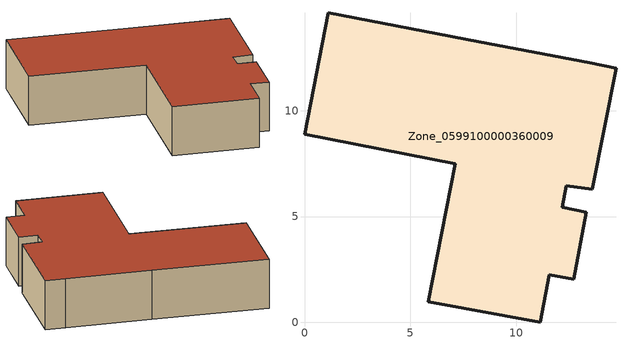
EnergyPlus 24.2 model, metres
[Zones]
Zone_0599100000360009
 floor ground (C_G): 13.33,5.2 12.73,2.03 11.58,2.25 11.15,0 5.84,0.97 7.12,7.5 0,8.9 1.13,14.64 8.24,13.26 13.49,12.27 14.73,12.02 13.61,6.28 12.38,6.46 12.18,5.44 z0
 wall outside (C_F): 12.73,2.03 13.33,5.2 12.18,5.44 12.38,6.46 13.61,6.28 14.73,12.02 13.49,12.27 8.24,13.26 1.13,14.64 0,8.9 7.12,7.5 5.84,0.97 11.15,0 11.58,2.25 12.73,2.03 z0:3.19
 roof outside (C_R): 13.49,12.27 8.24,13.26 1.13,14.64 0,8.9 7.12,7.5 5.84,0.97 11.15,0 11.58,2.25 12.73,2.03 13.33,5.2 12.18,5.44 12.38,6.46 13.61,6.28 14.73,12.02 z3.19
[BUILDING]
Pand.0599100000360009: North Axis=0; Terrain=City; Loads Convergence Tolerance Value=0.04; Temperature Convergence Tolerance Value=0.4; Solar Distribution=FullExterior; Maximum Number of Warmup Days=25; Minimum Number of Warmup Days=1
[Site:Location]
Rotterdam.The.Hague.AP_ZH_NLD Design_Conditions: Latitude=51.96; Longitude=4.45; Time Zone=1; Elevation=-4.5
[SITE:GROUNDTEMPERATURE:BUILDINGSURFACE]
18, 18, 18, 18, 18, 18, 18, 18, 18, 18, 18, 18
[MATERIAL] Thermal Absorptance=0.9; Solar Absorptance=0.7; Visible Absorptance=0.7
Name | Roughness | Thickness | Conductivity | Density | Specific Heat
G.TI.1992-2005 | MediumSmooth | 0.15 | 0.06 | 540 | 1210
F.TI.1992-2005 | Rough | 0.3 | 0.12 | 1920 | 840
R.TI.1992-2005 | MediumRough | 0.2 | 0.08 | 1500 | 1000
[CONSTRUCTION]
C_G: G.TI.1992-2005
C_F: F.TI.1992-2005
C_R: R.TI.1992-2005
[ZONE]
Zone_0599100000360009: Type=1; Multiplier=1; Ceiling Height=Autocalculate; Volume=Autocalculate; Floor Area=autocalculate; Part of Total Floor Area=Yes
[ZONEINFILTRATION:DESIGNFLOWRATE]
Infil_Zone_0599100000360009: Zone or ZoneList or Space or SpaceList=Zone_0599100000360009; Schedule=AlwaysOn; Design Flow Rate Calculation Method=Flow/Area; Flow Rate per Floor Area=0.0015; Constant Term Coefficient=1; Temperature Term Coefficient=0; Velocity Term Coefficient=0; Velocity Squared Term Coefficient=0
[HVACTEMPLATE:ZONE:IDEALLOADSAIRSYSTEM]
Zone_0599100000360009: Maximum Heating Supply Air Temperature=50; Minimum Cooling Supply Air Temperature=13; Maximum Heating Supply Air Humidity Ratio=0.0156; Minimum Cooling Supply Air Humidity Ratio=0.0077; Heating Limit=NoLimit; Cooling Limit=NoLimit; Dehumidification Control Type=ConstantSensibleHeatRatio; Cooling Sensible Heat Ratio=0.7; Dehumidification Setpoint=60; Humidification Control Type=None; Humidification Setpoint=30; Outdoor Air Method=None; Outdoor Air Flow Rate per Person=0.00944; Outdoor Air Flow Rate per Zone Floor Area=0; Outdoor Air Flow Rate per Zone=0; Demand Controlled Ventilation Type=None; Outdoor Air Economizer Type=NoEconomizer; Heat Recovery Type=None; Sensible Heat Recovery Effectiveness=0.7; Latent Heat Recovery Effectiveness=0.65
[ZONECONTROL:THERMOSTAT]
ThermostatControl_Zone_0599100000360009: Zone or ZoneList=Zone_0599100000360009; Control Type Schedule=DualSetpointControlType; Control 1=Thermostat_Zone_0599100000360009; Temperature Difference Between Cutout And Setpoint=0
[THERMOSTATSETPOINT:DUALSETPOINT]
Thermostat_Zone_0599100000360009: Heating Setpoint Temperature Schedule=HeatingSetpoint_Zone_0599100000360009; Cooling Setpoint Temperature Schedule=CoolingSetpoint_Zone_0599100000360009
[SCHEDULE:COMPACT]
HeatingSetpoint_Zone_0599100000360009: Through: 12/31, For: AllDays, Until: 24:00, 21
CoolingSetpoint_Zone_0599100000360009: Through: 12/31, For: AllDays, Until: 24:00, 24
DualSetpointControlType: Through: 12/31, For: AllDays, Until: 24:00, 4
AlwaysOn: Through: 12/31, For: AllDays, Until: 24:00, 1
